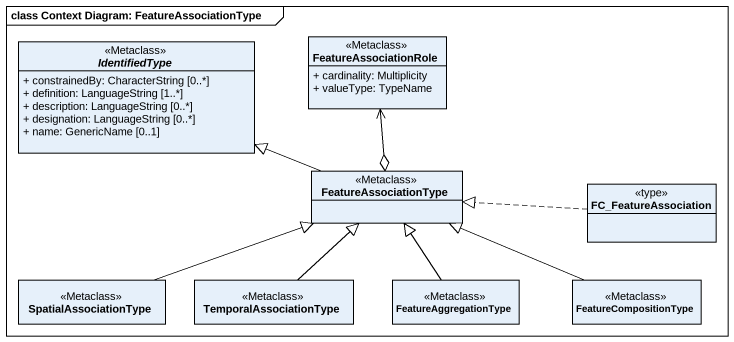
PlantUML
@startuml
mainframe class Context Diagram: FeatureAssociationType
hide circle
hide empty members
skinparam classAttributeIconSize 0
class FeatureAssociationRole <<Metaclass>> {
  + cardinality: Multiplicity
  + valueType: TypeName
}
abstract class IdentifiedType <<Metaclass>> {
  + constrainedBy: CharacterString [0..*]
  + definition: LanguageString [1..*]
  + description: LanguageString [0..*]
  + designation: LanguageString [0..*]
  + name: GenericName [0..1]
}
class FeatureAssociationType <<Metaclass>>
class FC_FeatureAssociation <<type>>
class SpatialAssociationType <<Metaclass>>
class TemporalAssociationType <<Metaclass>>
class FeatureAggregationType <<Metaclass>>
class FeatureCompositionType <<Metaclass>>
FeatureAssociationRole <--o FeatureAssociationType
FeatureAssociationType -left-|> IdentifiedType
FC_FeatureAssociation .left.|> FeatureAssociationType
SpatialAssociationType -right-|> FeatureAssociationType
TemporalAssociationType -up-|> FeatureAssociationType
FeatureAggregationType -up-|> FeatureAssociationType
FeatureCompositionType -left-|> FeatureAssociationType
@enduml
